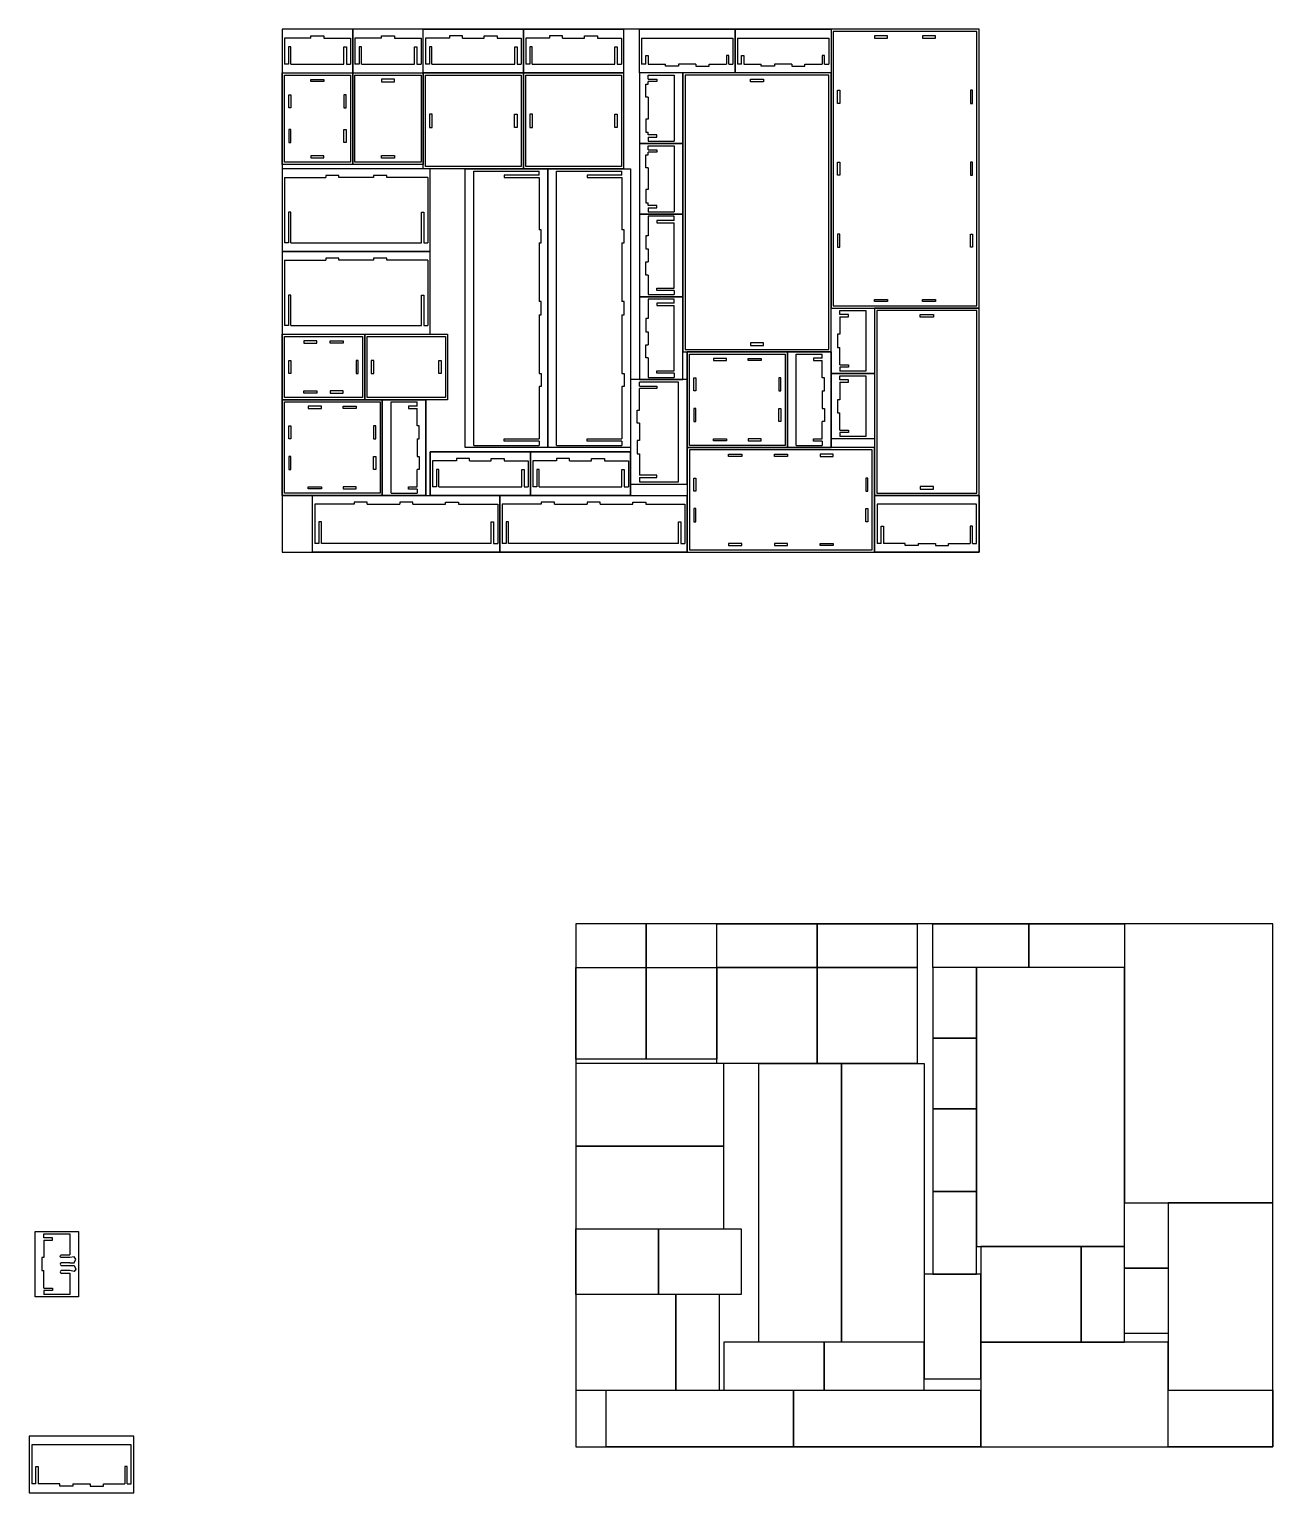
# Model space of a CAD drawing. Header units: centimetres. Extents: x 1831 to 2422, y 2311 to 2582.
# Drawn here: x 2279.2 to 2422, y 2414.3 to 2582.2 of the extents above; entities that cross this region are included whole.
import ezdxf

# ---------------------------------------------------------------- set-up
doc = ezdxf.new("R2010")
doc.units = ezdxf.units.CM
doc.layers.add('Layer1', color=12, linetype='Continuous')

msp = doc.modelspace()

# ---------------------------------------------------------------- linework, layer by layer
for p, q in [((2311.56, 2581.2), (2308.52, 2581.2)), ((2313.06, 2581.2), (2316.1, 2581.2)), ((2319.66, 2581.2), (2316.62, 2581.2)), ((2321.16, 2581.2), (2324.2, 2581.2)), ((2327.46, 2581.2), (2324.72, 2581.2)), ((2324.72, 2581.2), (2324.72, 2578.2)), ((2328.96, 2581.2), (2331.46, 2581.2)), ((2332.96, 2581.2), (2335.7, 2581.2)), ((2335.7, 2581.2), (2335.7, 2578.2)), ((2338.96, 2581.2), (2336.22, 2581.2)), ((2336.22, 2581.2), (2336.22, 2578.2)), ((2340.46, 2581.2), (2342.96, 2581.2)), ((2344.46, 2581.2), (2347.2, 2581.2)), ((2347.2, 2581.2), (2347.2, 2578.2)), ((2349.52, 2581.2), (2349.52, 2578.2)), ((2349.52, 2581.2), (2360, 2581.2)), ((2360, 2581.2), (2360, 2578.2)), ((2360.52, 2581.2), (2360.52, 2578.2)), ((2360.52, 2581.2), (2371, 2581.2)), ((2371, 2581.2), (2371, 2578.2)), ((2309.26, 2580.2), (2308.99, 2580.2)), ((2308.99, 2580.2), (2308.99, 2578.2)), ((2309.26, 2578.2), (2309.26, 2580.2)), ((2315.36, 2578.2), (2315.36, 2580.2)), ((2315.36, 2580.2), (2315.63, 2580.2)), ((2315.63, 2580.2), (2315.63, 2578.2)), ((2317.36, 2580.2), (2317.09, 2580.2)), ((2317.09, 2580.2), (2317.09, 2578.2)), ((2317.36, 2578.2), (2317.36, 2580.2)), ((2323.46, 2578.2), (2323.46, 2580.2)), ((2323.46, 2580.2), (2323.73, 2580.2)), ((2323.73, 2580.2), (2323.73, 2578.2)), ((2325.46, 2580.2), (2325.19, 2580.2)), ((2325.19, 2580.2), (2325.19, 2578.2)), ((2325.46, 2578.2), (2325.46, 2580.2)), ((2334.96, 2578.2), (2334.96, 2580.2)), ((2334.96, 2580.2), (2335.23, 2580.2)), ((2335.23, 2580.2), (2335.23, 2578.2)), ((2336.96, 2580.2), (2336.69, 2580.2)), ((2336.69, 2580.2), (2336.69, 2578.2)), ((2336.96, 2578.2), (2336.96, 2580.2)), ((2346.46, 2578.2), (2346.46, 2580.2)), ((2346.46, 2580.2), (2346.73, 2580.2)), ((2346.73, 2580.2), (2346.73, 2578.2)), ((2308.99, 2578.2), (2308.52, 2578.2)), ((2309.26, 2578.2), (2315.36, 2578.2)), ((2315.63, 2578.2), (2316.1, 2578.2)), ((2317.09, 2578.2), (2316.62, 2578.2)), ((2317.36, 2578.2), (2323.46, 2578.2)), ((2323.73, 2578.2), (2324.2, 2578.2)), ((2325.19, 2578.2), (2324.72, 2578.2)), ((2325.46, 2578.2), (2334.96, 2578.2)), ((2335.23, 2578.2), (2335.7, 2578.2)), ((2336.69, 2578.2), (2336.22, 2578.2)), ((2336.96, 2578.2), (2346.46, 2578.2)), ((2346.73, 2578.2), (2347.2, 2578.2)), ((2349.99, 2578.2), (2349.52, 2578.2)), ((2349.99, 2579.2), (2350.26, 2579.2)), ((2349.99, 2578.2), (2349.99, 2579.2)), ((2350.26, 2579.2), (2350.26, 2578.2)), ((2350.26, 2578.2), (2352.26, 2578.2)), ((2355.76, 2578.2), (2353.76, 2578.2)), ((2357.26, 2578.2), (2359.26, 2578.2)), ((2359.53, 2579.2), (2359.26, 2579.2)), ((2359.26, 2579.2), (2359.26, 2578.2)), ((2359.53, 2578.2), (2359.53, 2579.2)), ((2359.53, 2578.2), (2360, 2578.2)), ((2360.99, 2578.2), (2360.52, 2578.2)), ((2360.99, 2579.2), (2361.26, 2579.2)), ((2360.99, 2578.2), (2360.99, 2579.2)), ((2361.26, 2579.2), (2361.26, 2578.2)), ((2361.26, 2578.2), (2363.26, 2578.2)), ((2366.76, 2578.2), (2364.76, 2578.2)), ((2368.26, 2578.2), (2370.26, 2578.2)), ((2370.53, 2579.2), (2370.26, 2579.2)), ((2370.26, 2579.2), (2370.26, 2578.2)), ((2370.53, 2578.2), (2370.53, 2579.2)), ((2370.53, 2578.2), (2371, 2578.2)), ((2350.26, 2576.47), (2350.26, 2576.94)), ((2350.26, 2576.47), (2351.26, 2576.47)), ((2351.26, 2576.2), (2350.26, 2576.2)), ((2350.26, 2575.9), (2350.26, 2576.2)), ((2351.26, 2576.47), (2351.26, 2576.2)), ((2353.26, 2576.94), (2353.26, 2569.36)), ((2350.26, 2574.4), (2350.26, 2571.9)), ((2350.26, 2574.4), (2350.26, 2571.9)), ((2350.26, 2570.1), (2350.26, 2570.4)), ((2351.26, 2570.1), (2350.26, 2570.1)), ((2350.26, 2569.83), (2351.26, 2569.83)), ((2350.26, 2569.83), (2350.26, 2569.36)), ((2351.26, 2569.83), (2351.26, 2570.1)), ((2350.26, 2568.37), (2350.26, 2568.84)), ((2350.26, 2568.37), (2351.26, 2568.37)), ((2351.26, 2568.1), (2350.26, 2568.1)), ((2350.26, 2567.8), (2350.26, 2568.1)), ((2351.26, 2568.37), (2351.26, 2568.1)), ((2353.26, 2568.84), (2353.26, 2561.26)), ((2350.26, 2566.3), (2350.26, 2563.8)), ((2350.26, 2566.3), (2350.26, 2563.8)), ((2308.52, 2565.2), (2313.26, 2565.2)), ((2308.52, 2565.2), (2308.52, 2557.7)), ((2318.76, 2565.2), (2314.76, 2565.2)), ((2325, 2565.2), (2320.26, 2565.2)), ((2325, 2565.2), (2325, 2557.7)), ((2330.26, 2565.94), (2337.76, 2565.94)), ((2330.26, 2534.46), (2330.26, 2565.94)), ((2337.76, 2565.47), (2333.76, 2565.47)), ((2333.76, 2565.47), (2333.76, 2565.2)), ((2333.76, 2565.2), (2337.76, 2565.2)), ((2337.76, 2565.47), (2337.76, 2565.94)), ((2337.76, 2565.2), (2337.76, 2559.2)), ((2339.76, 2565.94), (2347.26, 2565.94)), ((2339.76, 2534.46), (2339.76, 2565.94)), ((2347.26, 2565.47), (2343.26, 2565.47)), ((2343.26, 2565.47), (2343.26, 2565.2)), ((2343.26, 2565.2), (2347.26, 2565.2)), ((2347.26, 2565.47), (2347.26, 2565.94)), ((2347.26, 2565.2), (2347.26, 2559.2)), ((2309.26, 2561.2), (2308.99, 2561.2)), ((2308.99, 2561.2), (2308.99, 2557.7)), ((2309.26, 2557.7), (2309.26, 2561.2)), ((2324.26, 2557.7), (2324.26, 2561.2)), ((2324.26, 2561.2), (2324.53, 2561.2)), ((2324.53, 2561.2), (2324.53, 2557.7)), ((2350.26, 2562), (2350.26, 2562.3)), ((2351.26, 2562), (2350.26, 2562)), ((2350.26, 2561.73), (2351.26, 2561.73)), ((2350.26, 2561.73), (2350.26, 2561.26)), ((2351.26, 2561.73), (2351.26, 2562)), ((2350.26, 2560.74), (2350.26, 2558.5)), ((2353.26, 2560.27), (2351.26, 2560.27)), ((2351.26, 2560.27), (2351.26, 2560)), ((2351.26, 2560), (2353.26, 2560)), ((2353.26, 2560.27), (2353.26, 2560.74)), ((2353.26, 2552.5), (2353.26, 2560)), ((2308.99, 2557.7), (2308.52, 2557.7)), ((2309.26, 2557.7), (2324.26, 2557.7)), ((2324.53, 2557.7), (2325, 2557.7)), ((2337.76, 2557.7), (2337.76, 2550.95)), ((2347.26, 2557.7), (2347.26, 2550.95)), ((2350.26, 2557), (2350.26, 2555.5)), ((2308.52, 2555.7), (2313.26, 2555.7)), ((2308.52, 2555.7), (2308.52, 2548.2)), ((2318.76, 2555.7), (2314.76, 2555.7)), ((2325, 2555.7), (2320.26, 2555.7)), ((2325, 2555.7), (2325, 2548.2)), ((2350.26, 2554), (2350.26, 2551.76)), ((2309.26, 2551.7), (2308.99, 2551.7)), ((2308.99, 2551.7), (2308.99, 2548.2)), ((2309.26, 2548.2), (2309.26, 2551.7)), ((2324.26, 2548.2), (2324.26, 2551.7)), ((2324.26, 2551.7), (2324.53, 2551.7)), ((2324.53, 2551.7), (2324.53, 2548.2)), ((2350.26, 2551.24), (2350.26, 2549)), ((2351.26, 2552.5), (2353.26, 2552.5)), ((2351.26, 2552.23), (2351.26, 2552.5)), ((2353.26, 2552.23), (2351.26, 2552.23)), ((2353.26, 2552.23), (2353.26, 2551.76)), ((2353.26, 2550.77), (2353.26, 2551.24)), ((2337.76, 2549.45), (2337.76, 2542.7)), ((2347.26, 2549.45), (2347.26, 2542.7)), ((2353.26, 2550.77), (2351.26, 2550.77)), ((2351.26, 2550.77), (2351.26, 2550.5)), ((2351.26, 2550.5), (2353.26, 2550.5)), ((2353.26, 2543), (2353.26, 2550.5)), ((2372.26, 2549.47), (2372.26, 2549.94)), ((2373.26, 2549.47), (2372.26, 2549.47)), ((2372.26, 2549.2), (2373.26, 2549.2)), ((2372.26, 2549.2), (2372.26, 2547.2)), ((2373.26, 2549.2), (2373.26, 2549.47)), ((2375.26, 2549.94), (2375.26, 2542.96)), ((2308.99, 2548.2), (2308.52, 2548.2)), ((2309.26, 2548.2), (2324.26, 2548.2)), ((2324.53, 2548.2), (2325, 2548.2)), ((2350.26, 2547.5), (2350.26, 2546)), ((2350.26, 2544.5), (2350.26, 2542.26)), ((2367.26, 2544.94), (2370.26, 2544.94)), ((2367.26, 2534.46), (2367.26, 2544.94)), ((2369.26, 2544.47), (2369.26, 2544.2)), ((2370.26, 2544.47), (2369.26, 2544.47)), ((2369.26, 2544.2), (2370.26, 2544.2)), ((2370.26, 2544.47), (2370.26, 2544.94)), ((2370.26, 2542.2), (2370.26, 2544.2)), ((2372.26, 2543.7), (2372.26, 2545.7)), ((2351.26, 2543), (2353.26, 2543)), ((2351.26, 2542.73), (2351.26, 2543)), ((2353.26, 2542.73), (2351.26, 2542.73)), ((2353.26, 2542.73), (2353.26, 2542.26)), ((2372.26, 2543.7), (2373.26, 2543.7)), ((2373.26, 2543.43), (2372.26, 2543.43)), ((2372.26, 2543.43), (2372.26, 2542.96)), ((2372.26, 2541.97), (2372.26, 2542.44)), ((2373.26, 2543.7), (2373.26, 2543.43)), ((2375.26, 2542.44), (2375.26, 2535.46)), ((2337.76, 2541.2), (2337.76, 2535.2)), ((2347.26, 2541.2), (2347.26, 2535.2)), ((2349.26, 2541.24), (2349.26, 2541.71)), ((2349.26, 2541.24), (2351.26, 2541.24)), ((2351.26, 2540.97), (2349.26, 2540.97)), ((2349.26, 2538.5), (2349.26, 2540.97)), ((2351.26, 2541.24), (2351.26, 2540.97)), ((2353.76, 2530.29), (2353.76, 2541.71)), ((2373.26, 2541.97), (2372.26, 2541.97)), ((2372.26, 2541.7), (2373.26, 2541.7)), ((2372.26, 2541.7), (2372.26, 2539.7)), ((2373.26, 2541.7), (2373.26, 2541.97)), ((2320.76, 2539.44), (2323.76, 2539.44)), ((2320.76, 2528.96), (2320.76, 2539.44)), ((2323.76, 2538.97), (2323.76, 2539.44)), ((2370.26, 2540.7), (2370.26, 2538.7)), ((2322.76, 2538.97), (2322.76, 2538.7)), ((2323.76, 2538.97), (2322.76, 2538.97)), ((2322.76, 2538.7), (2323.76, 2538.7)), ((2323.76, 2536.7), (2323.76, 2538.7)), ((2372.26, 2536.2), (2372.26, 2538.2)), ((2349.26, 2537), (2349.26, 2535)), ((2370.26, 2535.2), (2370.26, 2537.2)), ((2372.26, 2536.2), (2373.26, 2536.2)), ((2373.26, 2535.93), (2372.26, 2535.93)), ((2372.26, 2535.93), (2372.26, 2535.46)), ((2373.26, 2536.2), (2373.26, 2535.93)), ((2323.76, 2535.2), (2323.76, 2533.2)), ((2330.26, 2534.46), (2337.76, 2534.46)), ((2333.76, 2535.2), (2337.76, 2535.2)), ((2333.76, 2534.93), (2333.76, 2535.2)), ((2333.76, 2535.2), (2337.76, 2535.2)), ((2333.76, 2534.93), (2333.76, 2535.2)), ((2337.76, 2534.93), (2333.76, 2534.93)), ((2337.76, 2534.93), (2333.76, 2534.93)), ((2337.76, 2534.93), (2337.76, 2534.46)), ((2339.76, 2534.46), (2347.26, 2534.46)), ((2343.26, 2535.2), (2347.26, 2535.2)), ((2343.26, 2534.93), (2343.26, 2535.2)), ((2343.26, 2535.2), (2347.26, 2535.2)), ((2343.26, 2534.93), (2343.26, 2535.2)), ((2347.26, 2534.93), (2343.26, 2534.93)), ((2347.26, 2534.93), (2343.26, 2534.93)), ((2347.26, 2534.93), (2347.26, 2534.46)), ((2367.26, 2534.46), (2370.26, 2534.46)), ((2369.26, 2534.93), (2369.26, 2535.2)), ((2369.26, 2535.2), (2370.26, 2535.2)), ((2370.26, 2534.93), (2369.26, 2534.93)), ((2370.26, 2534.93), (2370.26, 2534.46)), ((2328.26, 2532.7), (2325.52, 2532.7)), ((2325.52, 2532.7), (2325.52, 2529.7)), ((2329.76, 2532.7), (2332.26, 2532.7)), ((2333.76, 2532.7), (2336.5, 2532.7)), ((2336.5, 2532.7), (2336.5, 2529.7)), ((2339.76, 2532.7), (2337.02, 2532.7)), ((2337.02, 2532.7), (2337.02, 2529.7)), ((2341.26, 2532.7), (2343.76, 2532.7)), ((2345.26, 2532.7), (2348, 2532.7)), ((2348, 2532.7), (2348, 2529.7)), ((2349.26, 2533.5), (2349.26, 2531.03)), ((2323.76, 2529.7), (2323.76, 2531.7)), ((2326.26, 2531.7), (2325.99, 2531.7)), ((2325.99, 2531.7), (2325.99, 2529.7)), ((2326.26, 2529.7), (2326.26, 2531.7)), ((2335.76, 2529.7), (2335.76, 2531.7)), ((2335.76, 2531.7), (2336.03, 2531.7)), ((2336.03, 2531.7), (2336.03, 2529.7)), ((2337.76, 2531.7), (2337.49, 2531.7)), ((2337.49, 2531.7), (2337.49, 2529.7)), ((2337.76, 2529.7), (2337.76, 2531.7)), ((2347.26, 2529.7), (2347.26, 2531.7)), ((2347.26, 2531.7), (2347.53, 2531.7)), ((2347.53, 2531.7), (2347.53, 2529.7)), ((2351.26, 2531.03), (2349.26, 2531.03)), ((2349.26, 2530.76), (2351.26, 2530.76)), ((2349.26, 2530.76), (2349.26, 2530.29)), ((2351.26, 2530.76), (2351.26, 2531.03)), ((2322.76, 2529.43), (2322.76, 2529.7)), ((2322.76, 2529.7), (2323.76, 2529.7)), ((2323.76, 2529.43), (2322.76, 2529.43)), ((2323.76, 2529.43), (2323.76, 2528.96)), ((2325.99, 2529.7), (2325.52, 2529.7)), ((2326.26, 2529.7), (2335.76, 2529.7)), ((2336.03, 2529.7), (2336.5, 2529.7)), ((2337.49, 2529.7), (2337.02, 2529.7)), ((2337.76, 2529.7), (2347.26, 2529.7)), ((2347.53, 2529.7), (2348, 2529.7)), ((2316.51, 2527.7), (2312.02, 2527.7)), ((2318.01, 2527.7), (2321.76, 2527.7)), ((2320.76, 2528.96), (2323.76, 2528.96)), ((2323.26, 2527.7), (2327.01, 2527.7)), ((2328.51, 2527.7), (2333, 2527.7)), ((2338.01, 2527.7), (2333.52, 2527.7)), ((2339.51, 2527.7), (2343.26, 2527.7)), ((2344.76, 2527.7), (2348.51, 2527.7)), ((2350.01, 2527.7), (2354.5, 2527.7)), ((2387.97, 2527.7), (2376.55, 2527.7)), ((2312.76, 2525.7), (2312.49, 2525.7)), ((2312.49, 2525.7), (2312.49, 2523.2)), ((2312.76, 2525.7), (2312.49, 2525.7)), ((2312.49, 2525.7), (2312.49, 2523.2)), ((2312.76, 2523.2), (2312.76, 2525.7)), ((2312.76, 2523.2), (2312.76, 2525.7)), ((2332.26, 2523.2), (2332.26, 2525.7)), ((2332.26, 2525.7), (2332.53, 2525.7)), ((2332.53, 2525.7), (2332.53, 2523.2)), ((2334.26, 2525.7), (2333.99, 2525.7)), ((2333.99, 2525.7), (2333.99, 2523.2)), ((2334.26, 2525.7), (2333.99, 2525.7)), ((2333.99, 2525.7), (2333.99, 2523.2)), ((2334.26, 2523.2), (2334.26, 2525.7)), ((2334.26, 2523.2), (2334.26, 2525.7)), ((2353.76, 2523.2), (2353.76, 2525.7)), ((2353.76, 2525.7), (2354.03, 2525.7)), ((2354.03, 2525.7), (2354.03, 2523.2)), ((2377.02, 2523.2), (2377.02, 2525.2)), ((2377.02, 2525.2), (2377.29, 2525.2)), ((2377.29, 2525.2), (2377.29, 2523.2)), ((2387.23, 2525.2), (2387.23, 2523.2)), ((2387.5, 2525.2), (2387.23, 2525.2)), ((2387.5, 2523.2), (2387.5, 2525.2)), ((2312.49, 2523.2), (2312.02, 2523.2)), ((2332.26, 2523.2), (2312.76, 2523.2)), ((2332.53, 2523.2), (2333, 2523.2)), ((2333.99, 2523.2), (2333.52, 2523.2)), ((2353.76, 2523.2), (2334.26, 2523.2)), ((2354.03, 2523.2), (2354.5, 2523.2)), ((2377.02, 2523.2), (2376.55, 2523.2)), ((2379.76, 2523.2), (2377.29, 2523.2)), ((2381.26, 2523.2), (2383.26, 2523.2)), ((2384.76, 2523.2), (2387.23, 2523.2)), ((2387.5, 2523.2), (2387.97, 2523.2)), ((2358.16, 2463.54), (2341.96, 2463.54)), ((2280.9, 2443.53), (2280.9, 2444)), ((2281.9, 2443.53), (2280.9, 2443.53)), ((2281.9, 2443.26), (2281.9, 2443.53)), ((2283.9, 2444), (2283.9, 2441.56)), ((2280.9, 2443.26), (2281.9, 2443.26)), ((2280.9, 2443.26), (2280.9, 2441.26)), ((2284.4, 2441.36), (2283.9, 2441.26)), ((2283.9, 2440.66), (2284.4, 2440.66)), ((2283.9, 2440.36), (2284.4, 2440.36)), ((2284.6, 2441.08), (2284.4, 2441.36)), ((2284.4, 2440.66), (2284.6, 2441.08)), ((2284.4, 2440.36), (2284.6, 2439.94)), ((2280.9, 2437.76), (2280.9, 2439.76)), ((2284.4, 2439.66), (2283.9, 2439.76)), ((2283.9, 2439.46), (2283.9, 2437.02)), ((2284.6, 2439.94), (2284.4, 2439.66)), ((2280.9, 2437.76), (2281.9, 2437.76)), ((2281.9, 2437.49), (2280.9, 2437.49)), ((2280.9, 2437.49), (2280.9, 2437.02)), ((2281.9, 2437.76), (2281.9, 2437.49)), ((2290.95, 2419.78), (2279.53, 2419.78)), ((2280, 2415.28), (2280, 2417.28)), ((2280, 2417.28), (2280.27, 2417.28)), ((2280.27, 2417.28), (2280.27, 2415.28)), ((2290.21, 2417.28), (2290.21, 2415.28)), ((2290.48, 2417.28), (2290.21, 2417.28)), ((2290.48, 2415.28), (2290.48, 2417.28)), ((2280, 2415.28), (2279.53, 2415.28)), ((2282.74, 2415.28), (2280.27, 2415.28)), ((2284.24, 2415.28), (2286.24, 2415.28)), ((2287.74, 2415.28), (2290.21, 2415.28)), ((2290.48, 2415.28), (2290.95, 2415.28))]:
    msp.add_line(p, q)
for points in [[(2308.26, 2577.2), (2316.36, 2577.2), (2316.36, 2582.2), (2308.26, 2582.2)], [(2316.36, 2577.2), (2324.46, 2577.2), (2324.46, 2582.2), (2316.36, 2582.2)], [(2324.46, 2582.2), (2335.96, 2582.2), (2335.96, 2577.2), (2324.46, 2577.2)], [(2335.96, 2582.2), (2347.46, 2582.2), (2347.46, 2577.2), (2335.96, 2577.2)], [(2349.26, 2582.2), (2360.26, 2582.2), (2360.26, 2577.2), (2349.26, 2577.2)], [(2360.26, 2582.2), (2371.26, 2582.2), (2371.26, 2577.2), (2360.26, 2577.2)], [(2388.26, 2582.2), (2371.26, 2582.2), (2371.26, 2550.2), (2388.26, 2550.2)], [(2388, 2581.94), (2371.52, 2581.94), (2371.52, 2550.46), (2388, 2550.46)], [(2376.26, 2581.44), (2376.26, 2581.2), (2377.76, 2581.2), (2377.76, 2581.44)], [(2381.76, 2581.44), (2381.76, 2581.2), (2383.26, 2581.2), (2383.26, 2581.44)], [(2308.26, 2577.2), (2316.36, 2577.2), (2316.36, 2566.7), (2308.26, 2566.7)], [(2308.52, 2576.94), (2316.1, 2576.94), (2316.1, 2566.96), (2308.52, 2566.96)], [(2311.56, 2576.2), (2311.56, 2576.44), (2313.06, 2576.44), (2313.06, 2576.2)], [(2316.36, 2577.2), (2324.46, 2577.2), (2324.46, 2566.7), (2316.36, 2566.7)], [(2316.62, 2576.94), (2324.2, 2576.94), (2324.2, 2566.96), (2316.62, 2566.96)], [(2319.66, 2576.47), (2319.66, 2576.17), (2321.16, 2576.17), (2321.16, 2576.47)], [(2324.46, 2577.2), (2335.96, 2577.2), (2335.96, 2566.2), (2324.46, 2566.2)], [(2324.72, 2576.94), (2335.7, 2576.94), (2335.7, 2566.46), (2324.72, 2566.46)], [(2335.96, 2577.2), (2347.46, 2577.2), (2347.46, 2566.2), (2335.96, 2566.2)], [(2336.22, 2576.94), (2347.2, 2576.94), (2347.2, 2566.46), (2336.22, 2566.46)], [(2354.26, 2577.2), (2349.26, 2577.2), (2349.26, 2569.1), (2354.26, 2569.1)], [(2371.26, 2577.2), (2354.26, 2577.2), (2354.26, 2545.2), (2371.26, 2545.2)], [(2371, 2576.94), (2354.52, 2576.94), (2354.52, 2545.46), (2371, 2545.46)], [(2362.01, 2576.17), (2362.01, 2576.47), (2363.51, 2576.47), (2363.51, 2576.17)], [(2309.26, 2573.2), (2309.02, 2573.2), (2309.02, 2574.7), (2309.26, 2574.7)], [(2315.36, 2573.2), (2315.6, 2573.2), (2315.6, 2574.7), (2315.36, 2574.7)], [(2372.02, 2575.2), (2372.26, 2575.2), (2372.26, 2573.7), (2372.02, 2573.7)], [(2387.5, 2575.2), (2387.26, 2575.2), (2387.26, 2573.7), (2387.5, 2573.7)], [(2325.19, 2570.95), (2325.49, 2570.95), (2325.49, 2572.45), (2325.19, 2572.45)], [(2335.23, 2570.95), (2334.93, 2570.95), (2334.93, 2572.45), (2335.23, 2572.45)], [(2336.69, 2570.95), (2336.99, 2570.95), (2336.99, 2572.45), (2336.69, 2572.45)], [(2346.73, 2570.95), (2346.43, 2570.95), (2346.43, 2572.45), (2346.73, 2572.45)], [(2309.26, 2570.7), (2309.02, 2570.7), (2309.02, 2569.2), (2309.26, 2569.2)], [(2315.36, 2570.7), (2315.6, 2570.7), (2315.6, 2569.2), (2315.36, 2569.2)], [(2311.56, 2567.7), (2311.56, 2567.46), (2313.06, 2567.46), (2313.06, 2567.7)], [(2319.66, 2567.43), (2319.66, 2567.73), (2321.16, 2567.73), (2321.16, 2567.43)], [(2354.26, 2569.1), (2349.26, 2569.1), (2349.26, 2561), (2354.26, 2561)], [(2308.26, 2556.7), (2325.26, 2556.7), (2325.26, 2566.2), (2308.26, 2566.2)], [(2338.76, 2534.2), (2329.26, 2534.2), (2329.26, 2566.2), (2338.76, 2566.2)], [(2348.26, 2534.2), (2338.76, 2534.2), (2338.76, 2566.2), (2348.26, 2566.2)], [(2372.02, 2566.95), (2372.26, 2566.95), (2372.26, 2565.45), (2372.02, 2565.45)], [(2387.5, 2566.95), (2387.26, 2566.95), (2387.26, 2565.45), (2387.5, 2565.45)], [(2354.26, 2561), (2349.26, 2561), (2349.26, 2551.5), (2354.26, 2551.5)], [(2372.02, 2557.2), (2372.26, 2557.2), (2372.26, 2558.7), (2372.02, 2558.7)], [(2387.5, 2557.2), (2387.26, 2557.2), (2387.26, 2558.7), (2387.5, 2558.7)], [(2308.26, 2547.2), (2325.26, 2547.2), (2325.26, 2556.7), (2308.26, 2556.7)], [(2354.26, 2551.5), (2349.26, 2551.5), (2349.26, 2542), (2354.26, 2542)], [(2376.26, 2550.96), (2376.26, 2551.2), (2377.76, 2551.2), (2377.76, 2550.96)], [(2381.76, 2550.96), (2381.76, 2551.2), (2383.26, 2551.2), (2383.26, 2550.96)], [(2371.26, 2550.2), (2376.26, 2550.2), (2376.26, 2542.7), (2371.26, 2542.7)], [(2376.26, 2528.7), (2388.26, 2528.7), (2388.26, 2550.2), (2376.26, 2550.2)], [(2376.52, 2528.96), (2388, 2528.96), (2388, 2549.94), (2376.52, 2549.94)], [(2381.51, 2549.17), (2381.51, 2549.47), (2383.01, 2549.47), (2383.01, 2549.17)], [(2308.26, 2547.2), (2317.76, 2547.2), (2317.76, 2539.7), (2308.26, 2539.7)], [(2308.52, 2546.94), (2317.5, 2546.94), (2317.5, 2539.96), (2308.52, 2539.96)], [(2312.26, 2546.2), (2312.26, 2546.44), (2310.76, 2546.44), (2310.76, 2546.2)], [(2313.76, 2546.2), (2313.76, 2546.44), (2315.26, 2546.44), (2315.26, 2546.2)], [(2317.76, 2547.2), (2327.26, 2547.2), (2327.26, 2539.7), (2317.76, 2539.7)], [(2318.02, 2546.94), (2327, 2546.94), (2327, 2539.96), (2318.02, 2539.96)], [(2362.01, 2546.23), (2362.01, 2545.93), (2363.51, 2545.93), (2363.51, 2546.23)], [(2309.02, 2544.2), (2309.26, 2544.2), (2309.26, 2542.7), (2309.02, 2542.7)], [(2317, 2544.2), (2316.76, 2544.2), (2316.76, 2542.7), (2317, 2542.7)], [(2318.79, 2544.2), (2318.49, 2544.2), (2318.49, 2542.7), (2318.79, 2542.7)], [(2326.23, 2544.2), (2326.53, 2544.2), (2326.53, 2542.7), (2326.23, 2542.7)], [(2354.76, 2545.2), (2366.26, 2545.2), (2366.26, 2534.2), (2354.76, 2534.2)], [(2355.02, 2544.94), (2366, 2544.94), (2366, 2534.46), (2355.02, 2534.46)], [(2357.76, 2544.44), (2357.76, 2544.2), (2359.26, 2544.2), (2359.26, 2544.44)], [(2363.26, 2544.44), (2363.26, 2544.2), (2361.76, 2544.2), (2361.76, 2544.44)], [(2366.26, 2534.2), (2366.26, 2545.2), (2371.26, 2545.2), (2371.26, 2534.2)], [(2371.26, 2542.7), (2376.26, 2542.7), (2376.26, 2535.2), (2371.26, 2535.2)], [(2348.26, 2530), (2354.76, 2530), (2354.76, 2542), (2348.26, 2542)], [(2355.52, 2542.2), (2355.76, 2542.2), (2355.76, 2540.7), (2355.52, 2540.7)], [(2365.5, 2542.2), (2365.26, 2542.2), (2365.26, 2540.7), (2365.5, 2540.7)], [(2308.26, 2539.7), (2319.76, 2539.7), (2319.76, 2528.7), (2308.26, 2528.7)], [(2308.52, 2539.44), (2319.5, 2539.44), (2319.5, 2528.96), (2308.52, 2528.96)], [(2312.26, 2540.7), (2312.26, 2540.46), (2310.76, 2540.46), (2310.76, 2540.7)], [(2313.76, 2540.7), (2313.76, 2540.46), (2315.26, 2540.46), (2315.26, 2540.7)], [(2319.76, 2528.7), (2319.76, 2539.7), (2324.76, 2539.7), (2324.76, 2528.7)], [(2311.26, 2538.94), (2311.26, 2538.7), (2312.76, 2538.7), (2312.76, 2538.94)], [(2316.76, 2538.94), (2316.76, 2538.7), (2315.26, 2538.7), (2315.26, 2538.94)], [(2355.52, 2537.2), (2355.76, 2537.2), (2355.76, 2538.7), (2355.52, 2538.7)], [(2365.5, 2537.2), (2365.26, 2537.2), (2365.26, 2538.7), (2365.5, 2538.7)], [(2309.02, 2536.7), (2309.26, 2536.7), (2309.26, 2535.2), (2309.02, 2535.2)], [(2319, 2536.7), (2318.76, 2536.7), (2318.76, 2535.2), (2319, 2535.2)], [(2354.76, 2534.2), (2354.76, 2522.2), (2376.26, 2522.2), (2376.26, 2534.2)], [(2357.76, 2534.96), (2357.76, 2535.2), (2359.26, 2535.2), (2359.26, 2534.96)], [(2363.26, 2534.96), (2363.26, 2535.2), (2361.76, 2535.2), (2361.76, 2534.96)], [(2309.02, 2531.7), (2309.26, 2531.7), (2309.26, 2533.2), (2309.02, 2533.2)], [(2319, 2531.7), (2318.76, 2531.7), (2318.76, 2533.2), (2319, 2533.2)], [(2325.26, 2533.7), (2336.76, 2533.7), (2336.76, 2528.7), (2325.26, 2528.7)], [(2336.76, 2533.7), (2348.26, 2533.7), (2348.26, 2528.7), (2336.76, 2528.7)], [(2355.02, 2533.94), (2355.02, 2522.46), (2376, 2522.46), (2376, 2533.94)], [(2359.51, 2533.2), (2359.51, 2533.44), (2361.01, 2533.44), (2361.01, 2533.2)], [(2364.76, 2533.2), (2364.76, 2533.44), (2366.26, 2533.44), (2366.26, 2533.2)], [(2371.51, 2533.2), (2371.51, 2533.44), (2370.01, 2533.44), (2370.01, 2533.2)], [(2355.76, 2529.2), (2355.52, 2529.2), (2355.52, 2530.7), (2355.76, 2530.7)], [(2375.26, 2529.2), (2375.5, 2529.2), (2375.5, 2530.7), (2375.26, 2530.7)], [(2311.26, 2529.46), (2311.26, 2529.7), (2312.76, 2529.7), (2312.76, 2529.46)], [(2316.76, 2529.46), (2316.76, 2529.7), (2315.26, 2529.7), (2315.26, 2529.46)], [(2381.51, 2529.73), (2381.51, 2529.43), (2383.01, 2529.43), (2383.01, 2529.73)], [(2333.26, 2522.2), (2311.76, 2522.2), (2311.76, 2528.7), (2333.26, 2528.7)], [(2354.76, 2522.2), (2333.26, 2522.2), (2333.26, 2528.7), (2354.76, 2528.7)], [(2388.26, 2522.2), (2388.26, 2528.7), (2376.26, 2528.7), (2376.26, 2522.2)], [(2355.76, 2527.2), (2355.52, 2527.2), (2355.52, 2525.7), (2355.76, 2525.7)], [(2375.26, 2527.2), (2375.5, 2527.2), (2375.5, 2525.7), (2375.26, 2525.7)], [(2359.51, 2523.2), (2359.51, 2522.96), (2361.01, 2522.96), (2361.01, 2523.2)], [(2364.76, 2523.2), (2364.76, 2522.96), (2366.26, 2522.96), (2366.26, 2523.2)], [(2371.51, 2523.2), (2371.51, 2522.96), (2370.01, 2522.96), (2370.01, 2523.2)], [(2341.96, 2419.54), (2421.96, 2419.54), (2421.96, 2479.54), (2341.96, 2479.54)], [(2341.96, 2474.54), (2350.06, 2474.54), (2350.06, 2479.54), (2341.96, 2479.54)], [(2350.06, 2474.54), (2358.16, 2474.54), (2358.16, 2479.54), (2350.06, 2479.54)], [(2358.16, 2479.54), (2369.66, 2479.54), (2369.66, 2474.54), (2358.16, 2474.54)], [(2369.66, 2479.54), (2381.16, 2479.54), (2381.16, 2474.54), (2369.66, 2474.54)], [(2382.96, 2479.54), (2393.96, 2479.54), (2393.96, 2474.54), (2382.96, 2474.54)], [(2393.96, 2479.54), (2404.96, 2479.54), (2404.96, 2474.54), (2393.96, 2474.54)], [(2421.96, 2479.54), (2404.96, 2479.54), (2404.96, 2447.54), (2421.96, 2447.54)], [(2341.96, 2474.54), (2350.06, 2474.54), (2350.06, 2464.04), (2341.96, 2464.04)], [(2350.06, 2474.54), (2358.16, 2474.54), (2358.16, 2464.04), (2350.06, 2464.04)], [(2358.16, 2474.54), (2369.66, 2474.54), (2369.66, 2463.54), (2358.16, 2463.54)], [(2369.66, 2474.54), (2381.16, 2474.54), (2381.16, 2463.54), (2369.66, 2463.54)], [(2387.96, 2474.54), (2382.96, 2474.54), (2382.96, 2466.44), (2387.96, 2466.44)], [(2404.96, 2474.54), (2387.96, 2474.54), (2387.96, 2442.54), (2404.96, 2442.54)], [(2387.96, 2466.44), (2382.96, 2466.44), (2382.96, 2458.34), (2387.96, 2458.34)], [(2341.96, 2454.04), (2358.96, 2454.04), (2358.96, 2463.54), (2341.96, 2463.54)], [(2372.46, 2431.54), (2362.96, 2431.54), (2362.96, 2463.54), (2372.46, 2463.54)], [(2381.96, 2431.54), (2372.46, 2431.54), (2372.46, 2463.54), (2381.96, 2463.54)], [(2387.96, 2458.34), (2382.96, 2458.34), (2382.96, 2448.84), (2387.96, 2448.84)], [(2341.96, 2444.54), (2358.96, 2444.54), (2358.96, 2454.04), (2341.96, 2454.04)], [(2387.96, 2448.84), (2382.96, 2448.84), (2382.96, 2439.34), (2387.96, 2439.34)], [(2404.96, 2447.54), (2409.96, 2447.54), (2409.96, 2440.04), (2404.96, 2440.04)], [(2409.96, 2426.04), (2421.96, 2426.04), (2421.96, 2447.54), (2409.96, 2447.54)], [(2279.9, 2444.26), (2284.9, 2444.26), (2284.9, 2436.76), (2279.9, 2436.76)], [(2341.96, 2444.54), (2351.46, 2444.54), (2351.46, 2437.04), (2341.96, 2437.04)], [(2351.46, 2444.54), (2360.96, 2444.54), (2360.96, 2437.04), (2351.46, 2437.04)], [(2399.96, 2442.54), (2388.46, 2442.54), (2388.46, 2431.54), (2399.96, 2431.54)], [(2399.96, 2431.54), (2404.96, 2431.54), (2404.96, 2442.54), (2399.96, 2442.54)], [(2404.96, 2440.04), (2409.96, 2440.04), (2409.96, 2432.54), (2404.96, 2432.54)], [(2381.96, 2427.34), (2388.46, 2427.34), (2388.46, 2439.34), (2381.96, 2439.34)], [(2341.96, 2426.04), (2353.46, 2426.04), (2353.46, 2437.04), (2341.96, 2437.04)], [(2353.46, 2426.04), (2358.46, 2426.04), (2358.46, 2437.04), (2353.46, 2437.04)], [(2370.46, 2431.54), (2358.96, 2431.54), (2358.96, 2426.04), (2370.46, 2426.04)], [(2381.96, 2431.54), (2370.46, 2431.54), (2370.46, 2426.04), (2381.96, 2426.04)], [(2409.96, 2419.54), (2409.96, 2431.54), (2388.46, 2431.54), (2388.46, 2419.54)], [(2366.96, 2419.54), (2345.46, 2419.54), (2345.46, 2426.04), (2366.96, 2426.04)], [(2388.46, 2419.54), (2366.96, 2419.54), (2366.96, 2426.04), (2388.46, 2426.04)], [(2388.46, 2419.54), (2388.46, 2419.54), (2388.46, 2426.04), (2388.46, 2426.04)], [(2409.96, 2426.04), (2421.96, 2426.04), (2421.96, 2419.54), (2409.96, 2419.54)], [(2291.24, 2414.28), (2291.24, 2420.78), (2279.24, 2420.78), (2279.24, 2414.28)]]:
    msp.add_lwpolyline(points, close=True)
for points in [[(2308.52, 2581.2), (2308.52, 2578.2)], [(2311.56, 2581.2), (2311.56, 2581.44), (2313.06, 2581.44), (2313.06, 2581.2)], [(2316.1, 2581.2), (2316.1, 2578.2)], [(2316.62, 2581.2), (2316.62, 2578.2)], [(2319.66, 2581.2), (2319.66, 2581.44), (2321.16, 2581.44), (2321.16, 2581.2)], [(2324.2, 2581.2), (2324.2, 2578.2)], [(2328.96, 2581.2), (2328.96, 2581.44), (2327.46, 2581.44), (2327.46, 2581.2)], [(2331.46, 2581.2), (2331.46, 2581.44), (2332.96, 2581.44), (2332.96, 2581.2)], [(2340.46, 2581.2), (2340.46, 2581.44), (2338.96, 2581.44), (2338.96, 2581.2)], [(2342.96, 2581.2), (2342.96, 2581.44), (2344.46, 2581.44), (2344.46, 2581.2)], [(2353.76, 2578.2), (2353.76, 2577.96), (2352.26, 2577.96), (2352.26, 2578.2)], [(2355.76, 2578.2), (2355.76, 2577.96), (2357.26, 2577.96), (2357.26, 2578.2)], [(2364.76, 2578.2), (2364.76, 2577.96), (2363.26, 2577.96), (2363.26, 2578.2)], [(2366.76, 2578.2), (2366.76, 2577.96), (2368.26, 2577.96), (2368.26, 2578.2)], [(2350.26, 2576.94), (2353.26, 2576.94)], [(2350.26, 2574.4), (2350.02, 2574.4), (2350.02, 2575.9), (2350.26, 2575.9)], [(2350.26, 2571.9), (2350.02, 2571.9), (2350.02, 2570.4), (2350.26, 2570.4)], [(2350.26, 2569.36), (2353.26, 2569.36)], [(2350.26, 2566.3), (2350.02, 2566.3), (2350.02, 2567.8), (2350.26, 2567.8)], [(2350.26, 2568.84), (2353.26, 2568.84)], [(2314.76, 2565.2), (2314.76, 2565.44), (2313.26, 2565.44), (2313.26, 2565.2)], [(2320.26, 2565.2), (2320.26, 2565.44), (2318.76, 2565.44), (2318.76, 2565.2)], [(2350.26, 2563.8), (2350.02, 2563.8), (2350.02, 2562.3), (2350.26, 2562.3)], [(2350.26, 2561.26), (2353.26, 2561.26)], [(2353.26, 2560.74), (2350.26, 2560.74)], [(2337.76, 2557.7), (2338, 2557.7), (2338, 2559.2), (2337.76, 2559.2)], [(2347.26, 2557.7), (2347.5, 2557.7), (2347.5, 2559.2), (2347.26, 2559.2)], [(2350.26, 2558.5), (2350.02, 2558.5), (2350.02, 2557), (2350.26, 2557)], [(2314.76, 2555.7), (2314.76, 2555.94), (2313.26, 2555.94), (2313.26, 2555.7)], [(2320.26, 2555.7), (2320.26, 2555.94), (2318.76, 2555.94), (2318.76, 2555.7)], [(2350.26, 2554), (2350.02, 2554), (2350.02, 2555.5), (2350.26, 2555.5)], [(2337.76, 2549.45), (2338, 2549.45), (2338, 2550.95), (2337.76, 2550.95)], [(2347.26, 2549.45), (2347.5, 2549.45), (2347.5, 2550.95), (2347.26, 2550.95)], [(2350.26, 2551.76), (2353.26, 2551.76)], [(2353.26, 2551.24), (2350.26, 2551.24)], [(2372.26, 2549.94), (2375.26, 2549.94)], [(2350.26, 2549), (2350.02, 2549), (2350.02, 2547.5), (2350.26, 2547.5)], [(2350.26, 2544.5), (2350.02, 2544.5), (2350.02, 2546), (2350.26, 2546)], [(2372.26, 2547.2), (2372.02, 2547.2), (2372.02, 2545.7), (2372.26, 2545.7)], [(2337.76, 2542.7), (2338, 2542.7), (2338, 2541.2), (2337.76, 2541.2)], [(2347.26, 2542.7), (2347.5, 2542.7), (2347.5, 2541.2), (2347.26, 2541.2)], [(2375.26, 2542.96), (2372.26, 2542.96)], [(2372.26, 2542.44), (2375.26, 2542.44)], [(2353.76, 2541.71), (2349.26, 2541.71)], [(2350.26, 2542.26), (2353.26, 2542.26)], [(2370.26, 2540.7), (2370.5, 2540.7), (2370.5, 2542.2), (2370.26, 2542.2)], [(2372.26, 2539.7), (2372.02, 2539.7), (2372.02, 2538.2), (2372.26, 2538.2)], [(2349.26, 2537), (2349.02, 2537), (2349.02, 2538.5), (2349.26, 2538.5)], [(2370.26, 2538.7), (2370.5, 2538.7), (2370.5, 2537.2), (2370.26, 2537.2)], [(2323.76, 2535.2), (2324, 2535.2), (2324, 2536.7), (2323.76, 2536.7)], [(2349.26, 2535), (2349.02, 2535), (2349.02, 2533.5), (2349.26, 2533.5)], [(2375.26, 2535.46), (2372.26, 2535.46)], [(2323.76, 2533.2), (2324, 2533.2), (2324, 2531.7), (2323.76, 2531.7)], [(2329.76, 2532.7), (2329.76, 2532.94), (2328.26, 2532.94), (2328.26, 2532.7)], [(2332.26, 2532.7), (2332.26, 2532.94), (2333.76, 2532.94), (2333.76, 2532.7)], [(2341.26, 2532.7), (2341.26, 2532.94), (2339.76, 2532.94), (2339.76, 2532.7)], [(2343.76, 2532.7), (2343.76, 2532.94), (2345.26, 2532.94), (2345.26, 2532.7)], [(2349.26, 2530.29), (2353.76, 2530.29)], [(2312.02, 2527.7), (2312.02, 2523.2)], [(2318.01, 2527.7), (2318.01, 2527.94), (2316.51, 2527.94), (2316.51, 2527.7)], [(2323.26, 2527.7), (2323.26, 2527.94), (2321.76, 2527.94), (2321.76, 2527.7)], [(2327.01, 2527.7), (2327.01, 2527.94), (2328.51, 2527.94), (2328.51, 2527.7)], [(2333, 2527.7), (2333, 2523.2)], [(2333.52, 2527.7), (2333.52, 2523.2)], [(2339.51, 2527.7), (2339.51, 2527.94), (2338.01, 2527.94), (2338.01, 2527.7)], [(2344.76, 2527.7), (2344.76, 2527.94), (2343.26, 2527.94), (2343.26, 2527.7)], [(2348.51, 2527.7), (2348.51, 2527.94), (2350.01, 2527.94), (2350.01, 2527.7)], [(2354.5, 2527.7), (2354.5, 2523.2)], [(2376.55, 2527.7), (2376.55, 2523.2)], [(2387.97, 2523.2), (2387.97, 2527.7)], [(2381.26, 2523.2), (2381.26, 2522.96), (2379.76, 2522.96), (2379.76, 2523.2)], [(2383.26, 2523.2), (2383.26, 2522.96), (2384.76, 2522.96), (2384.76, 2523.2)], [(2280.9, 2444), (2283.9, 2444)], [(2280.9, 2441.26), (2280.66, 2441.26), (2280.66, 2439.76), (2280.9, 2439.76)], [(2283.9, 2437.02), (2280.9, 2437.02)], [(2279.53, 2419.78), (2279.53, 2415.28)], [(2290.95, 2415.28), (2290.95, 2419.78)], [(2284.24, 2415.28), (2284.24, 2415.04), (2282.74, 2415.04), (2282.74, 2415.28)], [(2286.24, 2415.28), (2286.24, 2415.04), (2287.74, 2415.04), (2287.74, 2415.28)]]:
    msp.add_lwpolyline(points)
for points in [[(2283.9, 2441.26), (2282.9, 2441.26, -0.666667), (2282.9, 2441.56), (2283.9, 2441.56)], [(2283.9, 2440.66), (2282.9, 2440.66, 0.666667), (2282.9, 2440.36), (2283.9, 2440.36)], [(2283.9, 2439.76), (2282.9, 2439.76, 0.666667), (2282.9, 2439.46), (2283.9, 2439.46)]]:
    msp.add_lwpolyline(points, format="xyb")
at = {"layer": 'Layer1'}
msp.add_line((2324.46, 2566.2), (2308.26, 2566.2), dxfattribs=at)
for points in [[(2308.26, 2522.2), (2388.26, 2522.2), (2388.26, 2582.2), (2308.26, 2582.2)], [(2308.26, 2577.2), (2316.36, 2577.2), (2316.36, 2582.2), (2308.26, 2582.2)], [(2316.36, 2577.2), (2324.46, 2577.2), (2324.46, 2582.2), (2316.36, 2582.2)], [(2324.46, 2582.2), (2335.96, 2582.2), (2335.96, 2577.2), (2324.46, 2577.2)], [(2335.96, 2582.2), (2347.46, 2582.2), (2347.46, 2577.2), (2335.96, 2577.2)], [(2349.26, 2582.2), (2360.26, 2582.2), (2360.26, 2577.2), (2349.26, 2577.2)], [(2360.26, 2582.2), (2371.26, 2582.2), (2371.26, 2577.2), (2360.26, 2577.2)], [(2388.26, 2582.2), (2371.26, 2582.2), (2371.26, 2550.2), (2388.26, 2550.2)], [(2308.26, 2577.2), (2316.36, 2577.2), (2316.36, 2566.7), (2308.26, 2566.7)], [(2316.36, 2577.2), (2324.46, 2577.2), (2324.46, 2566.7), (2316.36, 2566.7)], [(2324.46, 2577.2), (2335.96, 2577.2), (2335.96, 2566.2), (2324.46, 2566.2)], [(2335.96, 2577.2), (2347.46, 2577.2), (2347.46, 2566.2), (2335.96, 2566.2)], [(2354.26, 2577.2), (2349.26, 2577.2), (2349.26, 2569.1), (2354.26, 2569.1)], [(2371.26, 2577.2), (2354.26, 2577.2), (2354.26, 2545.2), (2371.26, 2545.2)], [(2354.26, 2569.1), (2349.26, 2569.1), (2349.26, 2561), (2354.26, 2561)], [(2308.26, 2556.7), (2325.26, 2556.7), (2325.26, 2566.2), (2308.26, 2566.2)], [(2338.76, 2534.2), (2329.26, 2534.2), (2329.26, 2566.2), (2338.76, 2566.2)], [(2348.26, 2534.2), (2338.76, 2534.2), (2338.76, 2566.2), (2348.26, 2566.2)], [(2354.26, 2561), (2349.26, 2561), (2349.26, 2551.5), (2354.26, 2551.5)], [(2308.26, 2547.2), (2325.26, 2547.2), (2325.26, 2556.7), (2308.26, 2556.7)], [(2354.26, 2551.5), (2349.26, 2551.5), (2349.26, 2542), (2354.26, 2542)], [(2371.26, 2550.2), (2376.26, 2550.2), (2376.26, 2542.7), (2371.26, 2542.7)], [(2376.26, 2528.7), (2388.26, 2528.7), (2388.26, 2550.2), (2376.26, 2550.2)], [(2308.26, 2547.2), (2317.76, 2547.2), (2317.76, 2539.7), (2308.26, 2539.7)], [(2317.76, 2547.2), (2327.26, 2547.2), (2327.26, 2539.7), (2317.76, 2539.7)], [(2366.26, 2545.2), (2354.76, 2545.2), (2354.76, 2534.2), (2366.26, 2534.2)], [(2366.26, 2534.2), (2371.26, 2534.2), (2371.26, 2545.2), (2366.26, 2545.2)], [(2371.26, 2542.7), (2376.26, 2542.7), (2376.26, 2535.2), (2371.26, 2535.2)], [(2348.26, 2530), (2354.76, 2530), (2354.76, 2542), (2348.26, 2542)], [(2308.26, 2528.7), (2319.76, 2528.7), (2319.76, 2539.7), (2308.26, 2539.7)], [(2319.76, 2528.7), (2324.76, 2528.7), (2324.76, 2539.7), (2319.76, 2539.7)], [(2376.26, 2522.2), (2376.26, 2534.2), (2354.76, 2534.2), (2354.76, 2522.2)], [(2336.76, 2533.7), (2325.26, 2533.7), (2325.26, 2528.7), (2336.76, 2528.7)], [(2348.26, 2533.7), (2336.76, 2533.7), (2336.76, 2528.7), (2348.26, 2528.7)], [(2333.26, 2522.2), (2311.76, 2522.2), (2311.76, 2528.7), (2333.26, 2528.7)], [(2354.76, 2522.2), (2333.26, 2522.2), (2333.26, 2528.7), (2354.76, 2528.7)], [(2354.76, 2522.2), (2354.76, 2522.2), (2354.76, 2528.7), (2354.76, 2528.7)], [(2376.26, 2528.7), (2388.26, 2528.7), (2388.26, 2522.2), (2376.26, 2522.2)]]:
    msp.add_lwpolyline(points, close=True, dxfattribs=at)

doc.saveas('drawing.dxf')
